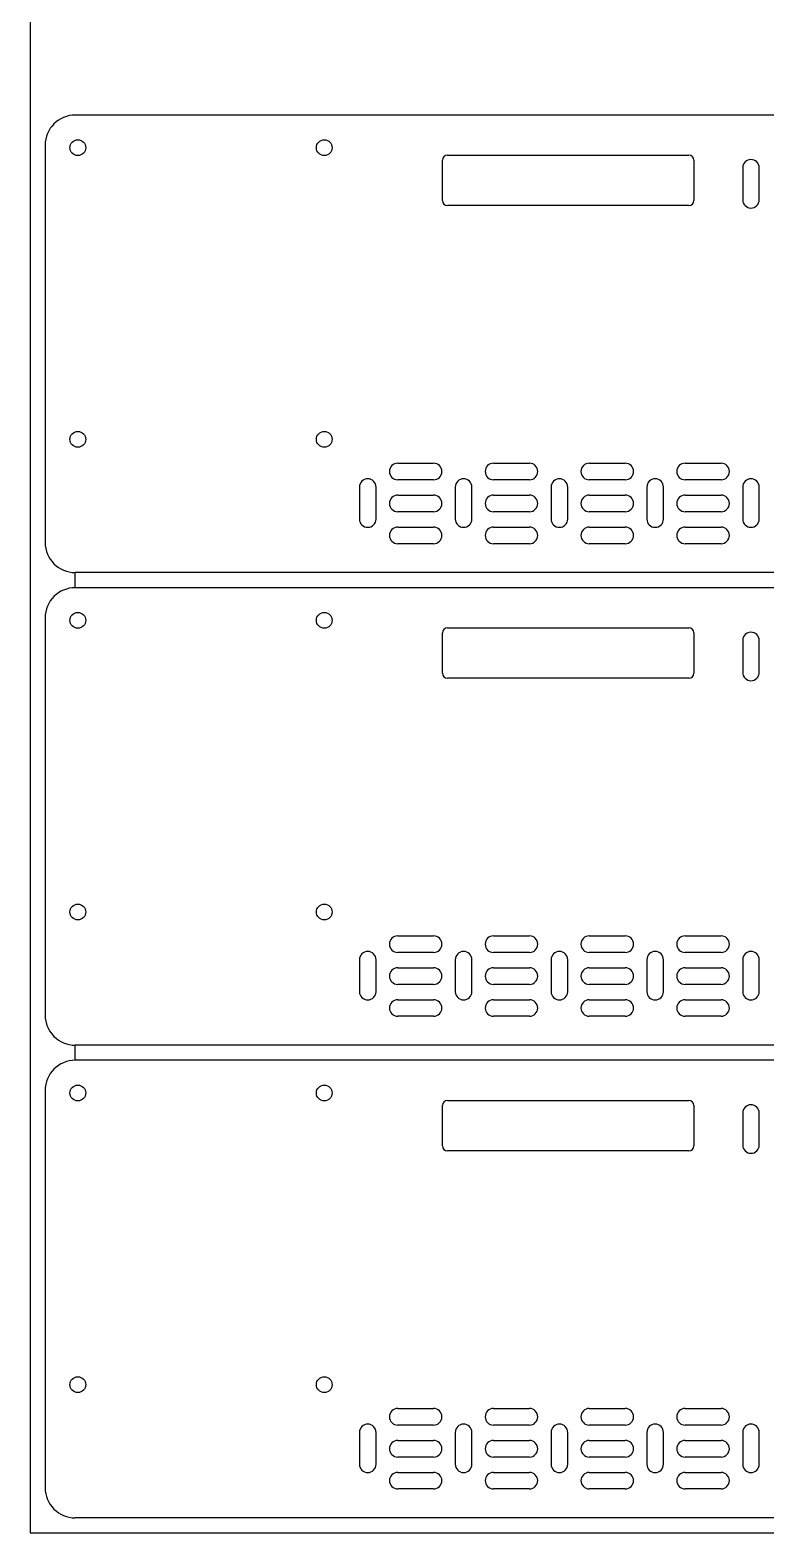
# Model space of a CAD drawing. Extents: x 0 to 610, y 0 to 610.
# Drawn here: x 0 to 146.3, y 0 to 298.9 of the extents above; entities that cross this region are included whole.
import ezdxf

# ---------------------------------------------------------------- set-up
doc = ezdxf.new("R2010")
doc.units = 0
doc.layers.get('0').update_dxf_attribs({"linetype": 'CONTINUOUS'})

msp = doc.modelspace()

# ---------------------------------------------------------------- linework, layer by layer
for p, q in [((0, 305), (0, 0)), ((227, 282), (9, 282)), ((3, 276), (3, 197)), ((9, 188), (9, 191)), ((227, 191), (9, 191)), ((227, 188), (9, 188)), ((3, 182), (3, 103)), ((9, 94), (9, 97)), ((227, 97), (9, 97)), ((227, 94), (9, 94)), ((3, 88), (3, 9)), ((227, 3), (9, 3)), ((0, 0), (610, 0))]:
    msp.add_line(p, q)
at = {"linetype": 'CONTINUOUS'}
for p, q in [((82, 265), (82, 273)), ((83, 274), (131, 274)), ((132, 273), (132, 265)), ((141.7, 271.5), (141.7, 265.15)), ((145, 265.15), (145, 271.5)), ((131, 264), (83, 264)), ((73.1, 212.75), (80.25, 212.75)), ((92.15, 212.75), (99.3, 212.75)), ((111.2, 212.75), (118.35, 212.75)), ((130.25, 212.75), (137.4, 212.75)), ((80.25, 209.45), (73.1, 209.45)), ((99.3, 209.45), (92.15, 209.45)), ((118.35, 209.45), (111.2, 209.45)), ((137.4, 209.45), (130.25, 209.45)), ((65.5, 208), (65.5, 201.65)), ((68.8, 201.65), (68.8, 208)), ((73.1, 206.4), (80.25, 206.4)), ((84.55, 208), (84.55, 201.65)), ((87.85, 201.65), (87.85, 208)), ((92.15, 206.4), (99.3, 206.4)), ((103.6, 208), (103.6, 201.65)), ((106.9, 201.65), (106.9, 208)), ((111.2, 206.4), (118.35, 206.4)), ((122.65, 208), (122.65, 201.65)), ((125.95, 201.65), (125.95, 208)), ((130.25, 206.4), (137.4, 206.4)), ((141.7, 208), (141.7, 201.65)), ((145, 201.65), (145, 208)), ((80.25, 203.1), (73.1, 203.1)), ((99.3, 203.1), (92.15, 203.1)), ((118.35, 203.1), (111.2, 203.1)), ((137.4, 203.1), (130.25, 203.1)), ((73.1, 200.05), (80.25, 200.05)), ((92.15, 200.05), (99.3, 200.05)), ((111.2, 200.05), (118.35, 200.05)), ((130.25, 200.05), (137.4, 200.05)), ((80.25, 196.75), (73.1, 196.75)), ((99.3, 196.75), (92.15, 196.75)), ((118.35, 196.75), (111.2, 196.75)), ((137.4, 196.75), (130.25, 196.75)), ((83, 180), (131, 180)), ((82, 171), (82, 179)), ((132, 179), (132, 171)), ((141.7, 177.5), (141.7, 171.15)), ((145, 171.15), (145, 177.5)), ((131, 170), (83, 170)), ((73.1, 118.75), (80.25, 118.75)), ((92.15, 118.75), (99.3, 118.75)), ((111.2, 118.75), (118.35, 118.75)), ((130.25, 118.75), (137.4, 118.75)), ((65.5, 114), (65.5, 107.65)), ((68.8, 107.65), (68.8, 114)), ((80.25, 115.45), (73.1, 115.45)), ((84.55, 114), (84.55, 107.65)), ((87.85, 107.65), (87.85, 114)), ((99.3, 115.45), (92.15, 115.45)), ((103.6, 114), (103.6, 107.65)), ((106.9, 107.65), (106.9, 114)), ((118.35, 115.45), (111.2, 115.45)), ((122.65, 114), (122.65, 107.65)), ((125.95, 107.65), (125.95, 114)), ((137.4, 115.45), (130.25, 115.45)), ((141.7, 114), (141.7, 107.65)), ((145, 107.65), (145, 114)), ((73.1, 112.4), (80.25, 112.4)), ((92.15, 112.4), (99.3, 112.4)), ((111.2, 112.4), (118.35, 112.4)), ((130.25, 112.4), (137.4, 112.4)), ((80.25, 109.1), (73.1, 109.1)), ((99.3, 109.1), (92.15, 109.1)), ((118.35, 109.1), (111.2, 109.1)), ((137.4, 109.1), (130.25, 109.1)), ((73.1, 106.05), (80.25, 106.05)), ((92.15, 106.05), (99.3, 106.05)), ((111.2, 106.05), (118.35, 106.05)), ((130.25, 106.05), (137.4, 106.05)), ((80.25, 102.75), (73.1, 102.75)), ((99.3, 102.75), (92.15, 102.75)), ((118.35, 102.75), (111.2, 102.75)), ((137.4, 102.75), (130.25, 102.75)), ((82, 77), (82, 85)), ((83, 86), (131, 86)), ((132, 85), (132, 77)), ((141.7, 83.5), (141.7, 77.15)), ((145, 77.15), (145, 83.5)), ((131, 76), (83, 76)), ((73.1, 24.75), (80.25, 24.75)), ((92.15, 24.75), (99.3, 24.75)), ((111.2, 24.75), (118.35, 24.75)), ((130.25, 24.75), (137.4, 24.75)), ((80.25, 21.45), (73.1, 21.45)), ((99.3, 21.45), (92.15, 21.45)), ((118.35, 21.45), (111.2, 21.45)), ((137.4, 21.45), (130.25, 21.45)), ((65.5, 20), (65.5, 13.65)), ((68.8, 13.65), (68.8, 20)), ((73.1, 18.4), (80.25, 18.4)), ((84.55, 20), (84.55, 13.65)), ((87.85, 13.65), (87.85, 20)), ((92.15, 18.4), (99.3, 18.4)), ((103.6, 20), (103.6, 13.65)), ((106.9, 13.65), (106.9, 20)), ((111.2, 18.4), (118.35, 18.4)), ((122.65, 20), (122.65, 13.65)), ((125.95, 13.65), (125.95, 20)), ((130.25, 18.4), (137.4, 18.4)), ((141.7, 20), (141.7, 13.65)), ((145, 13.65), (145, 20)), ((80.25, 15.1), (73.1, 15.1)), ((99.3, 15.1), (92.15, 15.1)), ((118.35, 15.1), (111.2, 15.1)), ((137.4, 15.1), (130.25, 15.1)), ((73.1, 12.05), (80.25, 12.05)), ((92.15, 12.05), (99.3, 12.05)), ((111.2, 12.05), (118.35, 12.05)), ((130.25, 12.05), (137.4, 12.05)), ((80.25, 8.75), (73.1, 8.75)), ((99.3, 8.75), (92.15, 8.75)), ((118.35, 8.75), (111.2, 8.75)), ((137.4, 8.75), (130.25, 8.75))]:
    msp.add_line(p, q, dxfattribs=at)
for centre in [(9.5, 275.5), (58.5, 275.5), (9.5, 181.5), (58.5, 181.5), (9.5, 87.5), (58.5, 87.5)]:
    msp.add_circle(centre, 1.57)
for centre in [(9.5, 217.5), (58.5, 217.5), (9.5, 123.5), (58.5, 123.5), (9.5, 29.5), (58.5, 29.5)]:
    msp.add_circle(centre, 1.57, dxfattribs=at)
for centre, start, end in [((9, 276), 90, 180), ((9, 197), 180, 270), ((9, 182), 90, 180), ((9, 103), 180, 270), ((9, 88), 90, 180), ((9, 9), 180, 270)]:
    msp.add_arc(centre, 6, start, end)
for centre, radius, start, end in [((83, 273), 1, 90, 180), ((131, 273), 1, 0, 90), ((143.35, 271.5), 1.65, 0, 180), ((83, 265), 1, 180, 270), ((131, 265), 1, 270, 0), ((143.35, 265.15), 1.65, 180, 0), ((73.1, 211.1), 1.65, 90, 270), ((80.25, 211.1), 1.65, 270, 90), ((92.15, 211.1), 1.65, 90, 270), ((99.3, 211.1), 1.65, 270, 90), ((111.2, 211.1), 1.65, 90, 270), ((118.35, 211.1), 1.65, 270, 90), ((130.25, 211.1), 1.65, 90, 270), ((137.4, 211.1), 1.65, 270, 90), ((67.15, 208), 1.65, 0, 180), ((86.2, 208), 1.65, 0, 180), ((105.25, 208), 1.65, 0, 180), ((124.3, 208), 1.65, 0, 180), ((143.35, 208), 1.65, 0, 180), ((73.1, 204.75), 1.65, 90, 270), ((80.25, 204.75), 1.65, 270, 90), ((92.15, 204.75), 1.65, 90, 270), ((99.3, 204.75), 1.65, 270, 90), ((111.2, 204.75), 1.65, 90, 270), ((118.35, 204.75), 1.65, 270, 90), ((130.25, 204.75), 1.65, 90, 270), ((137.4, 204.75), 1.65, 270, 90), ((67.15, 201.65), 1.65, 180, 0), ((86.2, 201.65), 1.65, 180, 0), ((105.25, 201.65), 1.65, 180, 0), ((124.3, 201.65), 1.65, 180, 0), ((143.35, 201.65), 1.65, 180, 0), ((73.1, 198.4), 1.65, 90, 270), ((80.25, 198.4), 1.65, 270, 90), ((92.15, 198.4), 1.65, 90, 270), ((99.3, 198.4), 1.65, 270, 90), ((111.2, 198.4), 1.65, 90, 270), ((118.35, 198.4), 1.65, 270, 90), ((130.25, 198.4), 1.65, 90, 270), ((137.4, 198.4), 1.65, 270, 90), ((83, 179), 1, 90, 180), ((131, 179), 1, 0, 90), ((143.35, 177.5), 1.65, 0, 180), ((83, 171), 1, 180, 270), ((131, 171), 1, 270, 0), ((143.35, 171.15), 1.65, 180, 0), ((73.1, 117.1), 1.65, 90, 270), ((80.25, 117.1), 1.65, 270, 90), ((92.15, 117.1), 1.65, 90, 270), ((99.3, 117.1), 1.65, 270, 90), ((111.2, 117.1), 1.65, 90, 270), ((118.35, 117.1), 1.65, 270, 90), ((130.25, 117.1), 1.65, 90, 270), ((137.4, 117.1), 1.65, 270, 90), ((67.15, 114), 1.65, 0, 180), ((86.2, 114), 1.65, 0, 180), ((105.25, 114), 1.65, 0, 180), ((124.3, 114), 1.65, 0, 180), ((143.35, 114), 1.65, 0, 180), ((73.1, 110.75), 1.65, 90, 270), ((80.25, 110.75), 1.65, 270, 90), ((92.15, 110.75), 1.65, 90, 270), ((99.3, 110.75), 1.65, 270, 90), ((111.2, 110.75), 1.65, 90, 270), ((118.35, 110.75), 1.65, 270, 90), ((130.25, 110.75), 1.65, 90, 270), ((137.4, 110.75), 1.65, 270, 90), ((67.15, 107.65), 1.65, 180, 0), ((86.2, 107.65), 1.65, 180, 0), ((105.25, 107.65), 1.65, 180, 0), ((124.3, 107.65), 1.65, 180, 0), ((143.35, 107.65), 1.65, 180, 0), ((73.1, 104.4), 1.65, 90, 270), ((80.25, 104.4), 1.65, 270, 90), ((92.15, 104.4), 1.65, 90, 270), ((99.3, 104.4), 1.65, 270, 90), ((111.2, 104.4), 1.65, 90, 270), ((118.35, 104.4), 1.65, 270, 90), ((130.25, 104.4), 1.65, 90, 270), ((137.4, 104.4), 1.65, 270, 90), ((83, 85), 1, 90, 180), ((131, 85), 1, 0, 90), ((143.35, 83.5), 1.65, 0, 180), ((83, 77), 1, 180, 270), ((131, 77), 1, 270, 0), ((143.35, 77.15), 1.65, 180, 0), ((73.1, 23.1), 1.65, 90, 270), ((80.25, 23.1), 1.65, 270, 90), ((92.15, 23.1), 1.65, 90, 270), ((99.3, 23.1), 1.65, 270, 90), ((111.2, 23.1), 1.65, 90, 270), ((118.35, 23.1), 1.65, 270, 90), ((130.25, 23.1), 1.65, 90, 270), ((137.4, 23.1), 1.65, 270, 90), ((67.15, 20), 1.65, 0, 180), ((86.2, 20), 1.65, 0, 180), ((105.25, 20), 1.65, 0, 180), ((124.3, 20), 1.65, 0, 180), ((143.35, 20), 1.65, 0, 180), ((73.1, 16.75), 1.65, 90, 270), ((80.25, 16.75), 1.65, 270, 90), ((92.15, 16.75), 1.65, 90, 270), ((99.3, 16.75), 1.65, 270, 90), ((111.2, 16.75), 1.65, 90, 270), ((118.35, 16.75), 1.65, 270, 90), ((130.25, 16.75), 1.65, 90, 270), ((137.4, 16.75), 1.65, 270, 90), ((67.15, 13.65), 1.65, 180, 0), ((73.1, 10.4), 1.65, 90, 270), ((80.25, 10.4), 1.65, 270, 90), ((86.2, 13.65), 1.65, 180, 0), ((92.15, 10.4), 1.65, 90, 270), ((99.3, 10.4), 1.65, 270, 90), ((105.25, 13.65), 1.65, 180, 0), ((111.2, 10.4), 1.65, 90, 270), ((118.35, 10.4), 1.65, 270, 90), ((124.3, 13.65), 1.65, 180, 0), ((130.25, 10.4), 1.65, 90, 270), ((137.4, 10.4), 1.65, 270, 90), ((143.35, 13.65), 1.65, 180, 0)]:
    msp.add_arc(centre, radius, start, end, dxfattribs=at)

doc.saveas('drawing.dxf')
